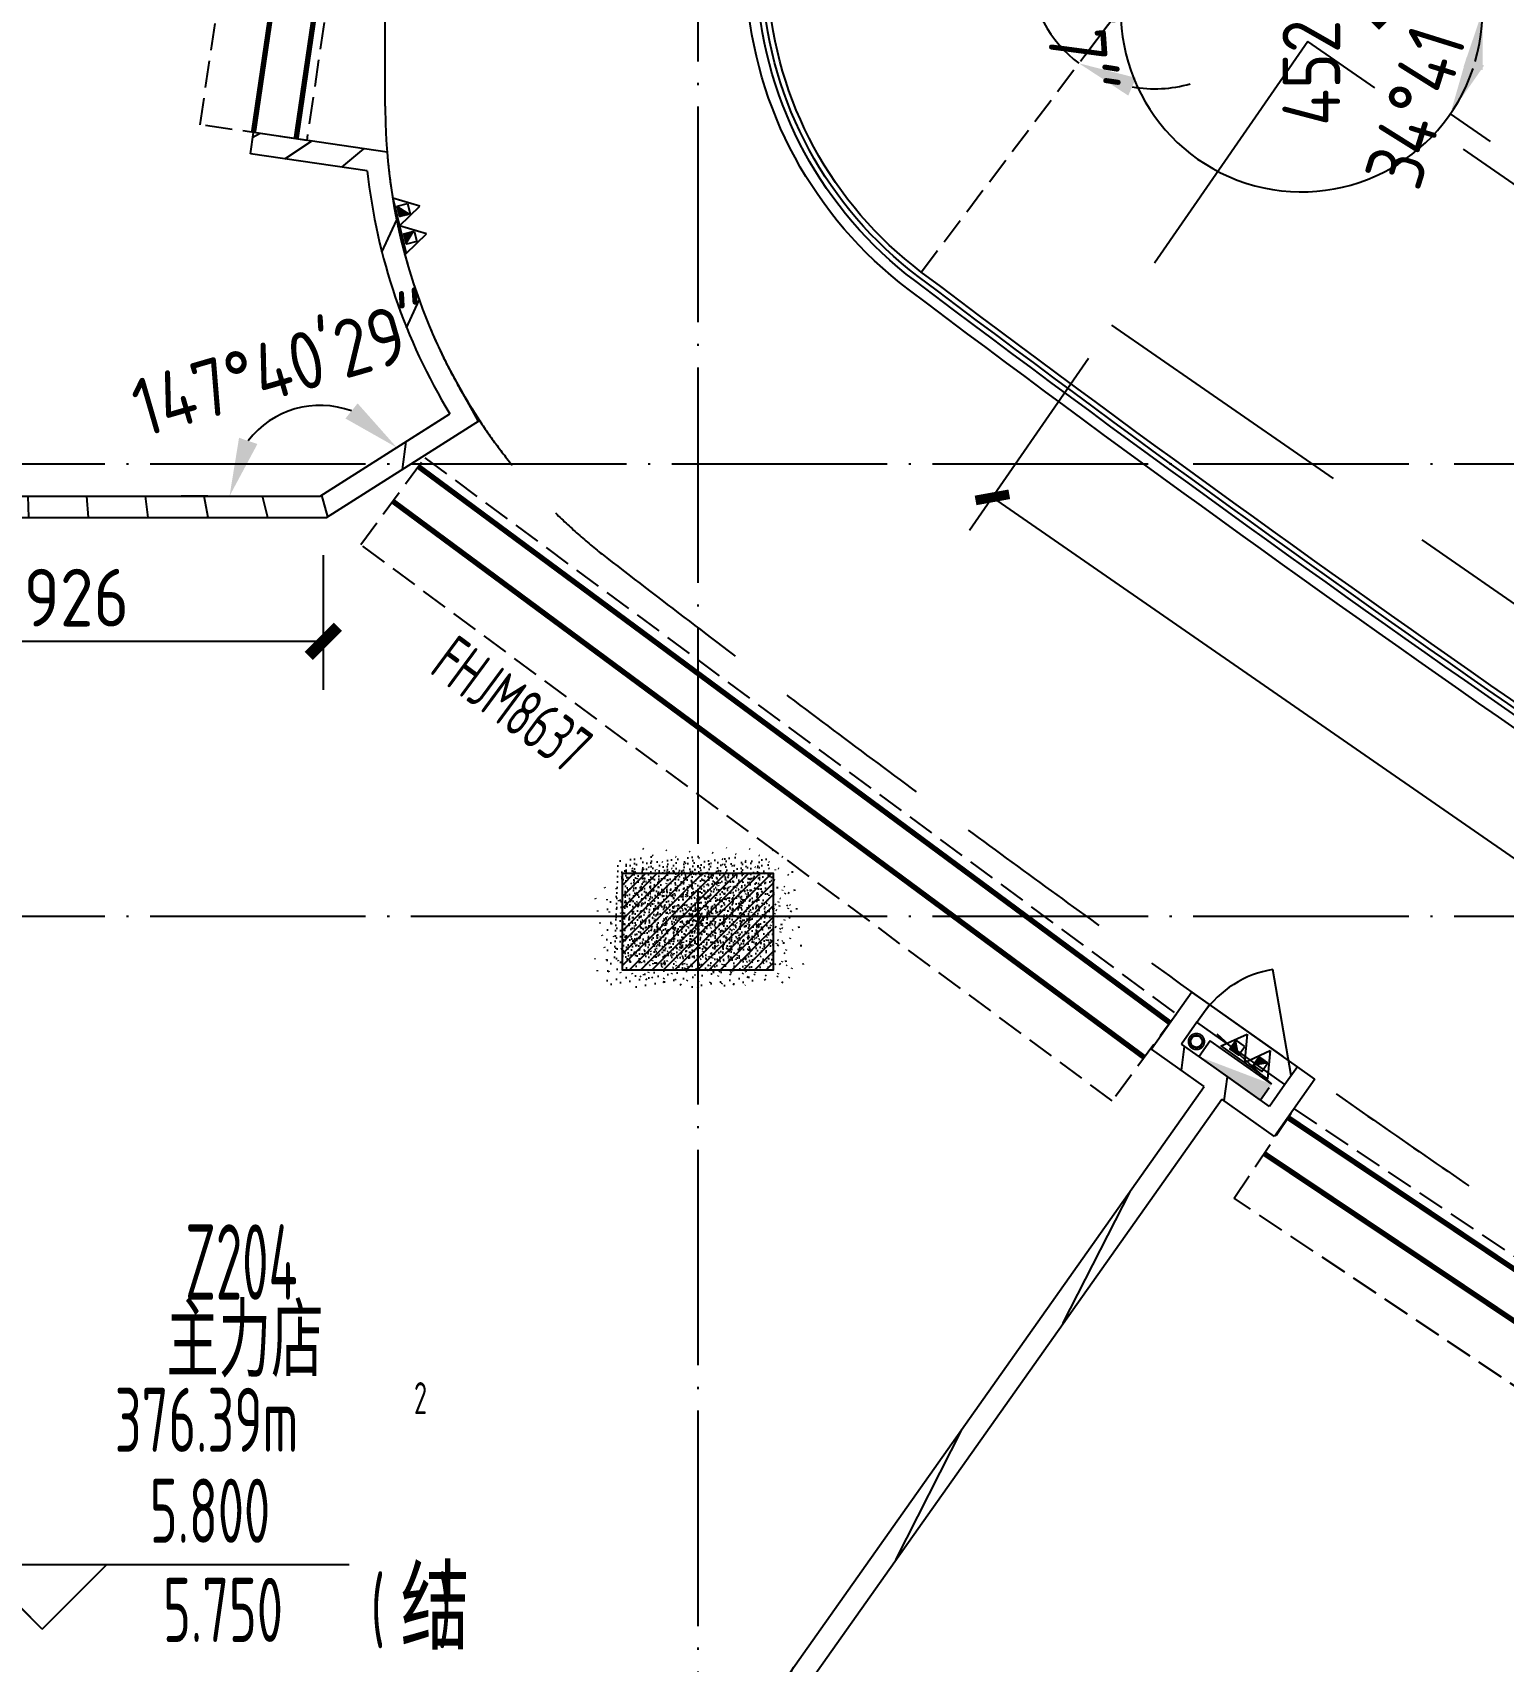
# Model space of a CAD drawing. Header units: inches. Extents: x 0 to 1813292486, y 0 to 3473589894.
# Drawn here: x 600441714 to 600455361, y 3473245703 to 3473260818 of the extents above; entities that cross this region are included whole.
import ezdxf
from ezdxf.enums import TextEntityAlignment as Align
from ezdxf.xclip import XClip

# ---------------------------------------------------------------- set-up
doc = ezdxf.new("R2010")
doc.units = ezdxf.units.IN
doc.header["$LTSCALE"] = 1000
doc.header["$MEASUREMENT"] = 0
doc.header["$XCLIPFRAME"] = 2
for name, pattern in [('AX-MALL-GIRD-200$0$DOTE', [2.4200000000000004, 2, -0.2, 0.02, -0.2]), ('AX-MALL-WALL-P02-QT$0$Ax-Dxs-Wall-P01-150$0$DASH', [0.35, 0.25, -0.1]), ('AX-MALL-WALL-P02-QT$0$DASH', [0.35, 0.25, -0.1]), ('AX-MALL-ZTKD-P02$0$DASH', [0.35, 0.25, -0.1])]:
    doc.linetypes.add(name, pattern=pattern)
for name, color, linetype in [('A-Anno-Note', 241, 'Continuous'), ('AX-MALL-DIM-P02$0$A-Anno-Dims', 3, 'Continuous'), ('AX-MALL-DIM-P02$0$A-Detl-Thin', 131, 'Continuous'), ('AX-MALL-GIRD-200$0$A-Grid', 222, 'AX-MALL-GIRD-200$0$DOTE'), ('AX-MALL-P02-200$0$A-Anno-Note', 241, 'Continuous'), ('AX-MALL-WALL-P02$0$A-Anno-Note', 241, 'Continuous'), ('AX-MALL-WALL-P02-QT$0$A-Detl-Fine', 152, 'Continuous'), ('AX-MALL-WALL-P02-QT$0$A-Detl-Thin', 131, 'Continuous'), ('AX-MALL-WALL-P02-QT$0$A-Hdrl', 31, 'Continuous'), ('AX-MALL-WALL-P02-QT$0$A-Wall', 2, 'Continuous'), ('AX-MALL-WALL-P02-QT$0$A-Wall-Patt', 13, 'Continuous'), ('AX-MALL-WALL-P02-QT$0$A-Wind', 4, 'Continuous'), ('AX-MALL-WORD-P02$0$A-Anno-Levl', 201, 'Continuous'), ('AX-MALL-WORD-P02$0$A-Anno-Note', 241, 'Continuous'), ('AX-MALL-WORD-P02$0$A-Spac-Iden', 231, 'Continuous'), ('AX-MALL-WORD-P02$0$A-Wind-Iden', 11, 'Continuous'), ('AX-MALL-ZTKD-P02$0$A-Anno-Dims', 3, 'Continuous'), ('AX-MALL-ZTKD-P02$0$A-Anno-Note', 241, 'Continuous'), ('AX-MALL-ZTKD-P02$0$A-Detl-Patt', 8, 'Continuous'), ('AX-MALL-ZTKD-P02$0$A-Detl-Thin', 131, 'Continuous'), ('PX-MALL-P02-LG$0$P-Exsh', 31, 'Continuous'), ('PX-MALL-P02-LG$0$P-Hydt-Boxx', 221, 'Continuous'), ('PX-MALL-P02-LG$0$P-Hydt-Pipe', 221, 'Continuous'), ('PX-MALL-P02-LG$0$P-Pipe-Risr', 7, 'Continuous'), ('PX-MALL-P02-LG$0$P-Pipe-Risr-Arch', 6, 'Continuous'), ('PX-MALL-P02-LG$0$P-Pipe-Risr-W100', 6, 'Continuous'), ('PX-MALL-P02-LG$0$P-Pipe-Risr-W50', 6, 'Continuous'), ('SX-MALL-WALL-L-1F~2F$0$S-COLU', 30, 'Continuous'), ('SX-MALL-WALL-L-1F~2F$0$S-PATT-WALL', 83, 'Continuous'), ('SX-MALL-WALL-L-1F~2F$0$单形心', 4, 'Continuous')]:
    doc.layers.add(name, color=color, linetype=linetype)
doc.styles.add('AX-MALL-DIM-P02$0$_TCH_DIM_T3', font='gbenor.shx')
doc.styles.add('AX-MALL-WORD-P02$0$_TCH_DIM', font='gbenor.shx')
doc.styles.add('AX-MALL-WORD-P02$0$_TCH_SPACE', font='gbenor.shx', dxfattribs={"bigfont": 'gbcbig.shx'})
doc.styles.add('AX-MALL-WORD-P02$0$_TCH_WINDOW', font='gbenor.shx', dxfattribs={"bigfont": 'gbcbig.shx'})
doc.styles.add('AX-MALL-WORD-P02$0$STANDARD', font='gbenor.shx', dxfattribs={"bigfont": 'gbcbig.shx'})
doc.styles.add('AX-MALL-ZTKD-P02$0$_TCH_DIM_T3', font='gbenor.shx')
doc.styles.add('PX-MALL-P02-LG$0$jzfz', font='gbenor.shx', dxfattribs={"bigfont": 'gbcbig.shx'})
doc.dimstyles.new('AX-MALL-DIM-P02$0$_TCH_ARCH&&180', dxfattribs={"dimtxt": 535.5, "dimasz": 270, "dimexe": 450, "dimexo": 450, "dimgap": 137.25, "dimtad": 1, "dimdec": 0, "dimzin": 0, "dimdsep": 46, "dimtxsty": 'AX-MALL-DIM-P02$0$_TCH_DIM_T3', "dimblk": 'AX-MALL-DIM-P02$0$_ArchTick', "dimcen": 0.09, "dimclrt": 7, "dimazin": 2, "dimtfac": 1, "dimtdec": 0, "dimtix": 1, "dimtmove": 2, "dimatfit": 3, "dimfxl": 500, "dimtolj": 1, "dimtzin": 0, "dimarcsym": 0})
doc.dimstyles.new('AX-MALL-DIM-P02$0$_TCH_ARROW&&180', dxfattribs={"dimtxt": 535.5, "dimasz": 540, "dimexe": 450, "dimexo": 450, "dimgap": 137.25, "dimtad": 1, "dimdec": 0, "dimzin": 0, "dimdsep": 46, "dimtxsty": 'AX-MALL-DIM-P02$0$_TCH_DIM_T3', "dimcen": 0.09, "dimclrt": 7, "dimaunit": 1, "dimadec": 3, "dimazin": 2, "dimtfac": 1, "dimtdec": 0, "dimtix": 1, "dimtmove": 2, "dimatfit": 3, "dimfxl": 500, "dimtolj": 1, "dimtzin": 0, "dimarcsym": 0})
doc.dimstyles.new('AX-MALL-ZTKD-P02$0$_TCH_ARCH&&150', dxfattribs={"dimtxt": 446.25, "dimasz": 225, "dimexe": 375, "dimexo": 375, "dimgap": 114.375, "dimtad": 1, "dimdec": 0, "dimzin": 0, "dimdsep": 46, "dimtxsty": 'AX-MALL-ZTKD-P02$0$_TCH_DIM_T3', "dimblk": 'AX-MALL-ZTKD-P02$0$_ArchTick', "dimcen": 0.09, "dimclrt": 7, "dimazin": 2, "dimtfac": 1, "dimtdec": 0, "dimtix": 1, "dimtmove": 2, "dimatfit": 3, "dimfxl": 500, "dimtolj": 1, "dimtzin": 0, "dimarcsym": 0})
doc.dimstyles.new('AX-MALL-ZTKD-P02$0$_TCH_ARCH&&180', dxfattribs={"dimtxt": 535.5, "dimasz": 270, "dimexe": 450, "dimexo": 450, "dimgap": 137.25, "dimtad": 1, "dimdec": 0, "dimzin": 0, "dimdsep": 46, "dimtxsty": 'AX-MALL-ZTKD-P02$0$_TCH_DIM_T3', "dimblk": 'AX-MALL-ZTKD-P02$0$_ArchTick', "dimcen": 0.09, "dimclrt": 7, "dimazin": 2, "dimtfac": 1, "dimtdec": 0, "dimtix": 1, "dimtmove": 2, "dimatfit": 3, "dimfxl": 500, "dimtolj": 1, "dimtzin": 0, "dimarcsym": 0})
doc.dimstyles.new('AX-MALL-ZTKD-P02$0$_TCH_ARROW&&180', dxfattribs={"dimtxt": 535.5, "dimasz": 540, "dimexe": 450, "dimexo": 450, "dimgap": 137.25, "dimtad": 1, "dimdec": 0, "dimzin": 0, "dimdsep": 46, "dimtxsty": 'AX-MALL-ZTKD-P02$0$_TCH_DIM_T3', "dimcen": 0.09, "dimclrt": 7, "dimaunit": 1, "dimadec": 3, "dimazin": 2, "dimtfac": 1, "dimtdec": 0, "dimtix": 1, "dimtmove": 2, "dimatfit": 3, "dimfxl": 500, "dimtolj": 1, "dimtzin": 0, "dimarcsym": 0})
pattern_1 = [(45, (0, 359.0227), (-353.55353201463, 353.55353201463), [])]

# ---------------------------------------------------------------- blocks, each defined once
blk = doc.blocks.new('AX-MALL-WORD-P02')
at = {"layer": 'AX-MALL-WORD-P02$0$A-Anno-Levl'}
for p, q in [((600265590.0781813, 3473151885.203575), (600265237.2809923, 3473152656.912162)), ((600265237.2809923, 3473152656.912162), (600268469.084537, 3473151452.970512)), ((600265590.078181, 3473151885.203575), (600265237.2809918, 3473152656.912162)), ((600265237.2809918, 3473152656.912162), (600268469.0845368, 3473151452.970512)), ((600265590.0781813, 3473151885.203575), (600266361.7867684, 3473152238.000764)), ((600265590.078181, 3473151885.203575), (600266361.7867682, 3473152238.000764))]:
    blk.add_line(p, q, dxfattribs=at)
at = {"layer": 'AX-MALL-WORD-P02$0$A-Anno-Note'}
for s, height, rotation, style, width, p in [('Z204', 700, 339.5681613092015, 'AX-MALL-WORD-P02$0$STANDARD', 0.6, (600267902.3733058, 3473154284.389594)), ('5.800', 595, 339.5681613331429, 'AX-MALL-WORD-P02$0$_TCH_DIM', 0.7, (600266806.4276251, 3473152285.99952)), ('5.750', 595, 339.5681613331429, 'AX-MALL-WORD-P02$0$_TCH_DIM', 0.7, (600266600.4021821, 3473151381.012332)), ('(', 595, 339.5681613331429, 'AX-MALL-WORD-P02$0$_TCH_DIM', 0.7, (600268405.2339531, 3473150708.659539)), ('结', 675.177304964539, 339.5681613331429, 'AX-MALL-WORD-P02$0$_TCH_DIM', 0.7, (600268665.4320953, 3473150611.728096)), (')', 595, 339.5681613331429, 'AX-MALL-WORD-P02$0$_TCH_DIM', 0.7, (600268987.8302939, 3473150491.625307))]:
    blk.add_text(s, height=height, rotation=rotation, dxfattribs=dict(at, style=style, width=width)).set_placement(p)
at = {"layer": 'AX-MALL-WORD-P02$0$A-Anno-Note', "style": 'AX-MALL-WORD-P02$0$STANDARD'}
blk.add_text('主力店', height=675.177304964539, rotation=339.5681613092015, dxfattribs=at).set_placement((600267486.7566562, 3473153672.299921))
at = {"layer": 'AX-MALL-WORD-P02$0$A-Spac-Iden', "style": 'AX-MALL-WORD-P02$0$_TCH_SPACE', "width": 0.7}
for s, height, p in [('376.39m', 595, (600266796.0371213, 3473153190.164319)), ('2', 297.5, (600269520.2010332, 3473152548.83074))]:
    blk.add_text(s, height=height, rotation=339.5681613092246, dxfattribs=at).set_placement(p)
at = {"layer": 'AX-MALL-WORD-P02$0$A-Wind-Iden', "style": 'AX-MALL-WORD-P02$0$_TCH_WINDOW', "width": 0.7}
blk.add_text('FHJM8637', height=446.25, rotation=303.0586362479638, dxfattribs=at).set_placement((600272045.6159391, 3473158957.222486))
blk = doc.blocks.new('AX-MALL-GIRD-200')
at = {"layer": 'AX-MALL-GIRD-200$0$A-Grid'}
for p, q in [((600291430.0010993, 3473203819.237178), (600252700.4621501, 3473099855.510097)), ((600234020.7437632, 3473175185.804002), (600591916.7478616, 3473041859.04072)), ((600232554.5538701, 3473171250.033786), (600590450.5579685, 3473037923.270504))]:
    blk.add_line(p, q, dxfattribs=at)
blk = doc.blocks.new('*U111')
at = {"layer": 'AX-MALL-WALL-P02-QT$0$A-Detl-Fine', "color": 152, "linetype": 'AX-MALL-WALL-P02-QT$0$Ax-Dxs-Wall-P01-150$0$DASH'}
blk.add_lwpolyline([(-999.9999999433852, 23197.30095164671), (-999.9999999405335, 14962.90294272686), (5.574122496909695e-08, 14962.90294272314), (5.288950433168793e-08, 23197.30095165043)], close=True, dxfattribs=at)
at = {"layer": 'AX-MALL-WALL-P02-QT$0$A-Detl-Thin', "linetype": 'AX-MALL-WALL-P02-QT$0$Ax-Dxs-Wall-P01-150$0$DASH', "const_width": 49.99999999999998}
for points in [[(-899.9999999442588, 14962.90294272314), (-899.9999999471105, 23197.30095164298)], [(-499.9999999405335, 14962.90294272686), (-499.9999999433852, 23197.30095164671)]]:
    blk.add_lwpolyline(points, dxfattribs=at)
blk = doc.blocks.new('*U112')
at = {"layer": 'AX-MALL-WALL-P02-QT$0$A-Detl-Fine', "color": 152, "linetype": 'AX-MALL-WALL-P02-QT$0$Ax-Dxs-Wall-P01-150$0$DASH'}
blk.add_lwpolyline([(-999.9999999343623, 25619.29075338138), (-999.9999999331554, 16943.40139109874), (6.311927336355438e-08, 16943.40139109501), (6.191237389430171e-08, 25619.2907533851)], close=True, dxfattribs=at)
at = {"layer": 'AX-MALL-WALL-P02-QT$0$A-Detl-Thin', "linetype": 'AX-MALL-WALL-P02-QT$0$Ax-Dxs-Wall-P01-150$0$DASH', "const_width": 49.99999999999998}
for points in [[(-899.9999999368807, 16943.40139109501), (-899.9999999380876, 25619.29075337765)], [(-499.9999999331554, 16943.40139109874), (-499.9999999343623, 25619.29075338138)]]:
    blk.add_lwpolyline(points, dxfattribs=at)
blk = doc.blocks.new('*U113')
at = {"layer": 'AX-MALL-WALL-P02-QT$0$A-Detl-Fine', "color": 152, "linetype": 'AX-MALL-WALL-P02-QT$0$Ax-Dxs-Wall-P01-150$0$DASH'}
blk.add_lwpolyline([(-999.9999999523081, 20802.09164411664), (-999.9999999398468, 15147.23615624781), (5.642789346893551e-08, 15147.23615624409), (4.396656549943145e-08, 20802.09164412037)], close=True, dxfattribs=at)
at = {"layer": 'AX-MALL-WALL-P02-QT$0$A-Detl-Thin', "linetype": 'AX-MALL-WALL-P02-QT$0$Ax-Dxs-Wall-P01-150$0$DASH', "const_width": 49.99999999999998}
for points in [[(-899.9999999435721, 15147.23615624409), (-899.9999999560334, 20802.09164411292)], [(-499.9999999398468, 15147.23615624781), (-499.9999999523081, 20802.09164411664)]]:
    blk.add_lwpolyline(points, dxfattribs=at)
blk = doc.blocks.new('SX-MALL-WALL-L-1F~2F$0$BANWANG_XINGXIN')
at = {"color": 0}
for points in [[(0.7071067811865476, 0.7071067811865475), (-0.7071067811865477, -0.7071067811865475)], [(-0.7071067811865475, 0.7071067811865476), (0.7071067811865474, -0.7071067811865477)]]:
    blk.add_lwpolyline(points, dxfattribs=at)
blk = doc.blocks.new('SX-MALL-WALL-L-1F~2F')
at = {"layer": 'SX-MALL-WALL-L-1F~2F$0$S-PATT-WALL'}
h = blk.add_hatch(dxfattribs=at)
h.set_pattern_fill('钢筋混凝土', color=256, scale=15, pattern_type=2)
h.set_pattern_definition([(24.56816131876918, (600332848.5159376, 3473133887.589986), (-31.18316060756021, 68.21004687377882), []), (29.56816131876925, (600332848.5159376, 3473133887.589986), (97.53445422577846, -46.37920049590846), [11.24999999999976, -123.7499999999981]), (334.5681613187692, (600332848.5159376, 3473133887.589986), (19.8843977583576, 112.9961142864107), [8.999999999999757, -98.99999999999805]), (80.01956131876923, (600332856.6438087, 3473133883.725054), (117.4189029535321, 66.61682170576017), [9.5610285, -105.1713168]), (25.75236131876918, (600332858.9887226, 3473133915.702631), (141.3476152674957, -79.15081590010527), [16.87499999999999, -185.6249999999999]), (76.20376131876925, (600332870.7676862, 3473133909.106722), (182.3878362713222, 87.98253900728308), [14.3415432, -157.75695]), (330.7523613187692, (600332858.9887226, 3473133915.702631), (182.3877676118969, 87.98268144025063), [13.5, -148.4999999999999]), (0.5681613187692685, (600332870.4268485, 3473133903.438077), (62.82047321120105, -87.84980446922418), [11.25, -123.75]), (305.5681613187692, (600332870.4268485, 3473133903.438077), (72.17288940056437, 89.18848105901375), [8.999999999999998, -98.99999999999999]), (51.01956131876926, (600332875.6618834, 3473133896.117257), (134.9933625470349, 1.33857134020591), [9.5610285, -105.1713168]), (17.06816131876921, (600332848.5159376, 3473133887.589986), (19.14085714793764, 46.1558949392409), [0.7499999999999999, -97.79999999999998, 0.7499999999999999, -100.5, 0.7499999999999999, -99.37499999999999]), (347.0681613187692, (600332848.5159376, 3473133887.589986), (57.63084699394109, 41.66442757030211), [0.7499999999999999, -57.29999999999999, 0.7499999999999999, -95.54999999999998, 0.7499999999999999, -37.87499999999999]), (307.0681613187692, (600332817.170339, 3473133899.267141), (73.85474001336533, -31.12342331039777), [0.7499999999999849, -37.49999999999903, 0.7499999999999849, -116.9999999999981, 0.7499999999999849, -155.2499999999961]), (297.0681613187692, (600332803.1140169, 3473133904.503534), (87.2164167648191, -16.46683781742514), [0.7499999999999999, -48.74999999999999, 0.7499999999999999, -77.69999999999997, 0.7499999999999999, -110.25])])
h.paths.add_polyline_path([(600273084.3846642, 3473156578.336739), (600274396.3080747, 3473156089.606775), (600274082.1245263, 3473155246.227438), (600272770.2011168, 3473155734.957408)])
at = {"layer": 'SX-MALL-WALL-L-1F~2F$0$S-COLU'}
blk.add_lwpolyline([(600273084.3846642, 3473156578.336739), (600274396.3080747, 3473156089.606775), (600274082.1245263, 3473155246.227438), (600272770.2011168, 3473155734.957408)], close=True, dxfattribs=at)
at = {"layer": 'SX-MALL-WALL-L-1F~2F$0$单形心', "xscale": 50, "yscale": 50, "zscale": 50}
blk.add_blockref('SX-MALL-WALL-L-1F~2F$0$BANWANG_XINGXIN', (600273583.254595, 3473155912.28209), dxfattribs=at)
blk = doc.blocks.new('SX-MALL-WALL-L-2F~3F')
ref = blk.add_blockref('SX-MALL-WALL-L-1F~2F', (0, 0))
XClip(ref).set_block_clipping_path([(600349769.7341375, 3473074679.418533), (600357001.7302529, 3473071985.287766), (600356499.8725733, 3473070638.124951), (600359302.5086629, 3473069594.060767), (600362345.1765132, 3473077761.653201), (600381551.4312518, 3473070606.759726), (600391553.7259278, 3473066880.611454), (600387749.827644, 3473056669.608357), (600391632.1759799, 3473055223.319679), (600395635.5522461, 3473065969.791956), (600406982.2408491, 3473061742.817497), (600403058.8006672, 3473051210.921831), (600412723.2437257, 3473047610.6332), (600445093.3740637, 3473134503.466942), (600393055.2444371, 3473153889.197227), (600387463.4997383, 3473138878.984498), (600380158.3525343, 3473141600.366193), (600382830.751978, 3473148774.027779), (600388210.8522022, 3473146769.782572), (600390696.2253517, 3473153441.399696), (600277474.697425, 3473195619.741203), (600273446.9822528, 3473184807.934726), (600257129.111771, 3473190886.82031), (600241575.9633431, 3473149136.690594), (600258197.8999482, 3473142944.531458), (600255239.7303221, 3473135003.762026), (600263182.3271956, 3473132044.911624), (600260741.6763649, 3473125493.34496), (600269350.4970673, 3473122286.306632), (600271511.1407766, 3473128086.235537), (600286270.1853781, 3473122588.058336), (600284109.5416689, 3473116788.129431), (600282580.7823727, 3473112684.400902), (600291840.7574171, 3473109234.788475), (600290827.7957876, 3473106515.642598), (600293360.405141, 3473105572.171298), (600294731.2544166, 3473109252.0137), (600323175.4764534, 3473098655.706329), (600321336.3302773, 3473093718.790065), (600344750.773286, 3473084996.222976), (600341987.4689643, 3473077578.540671), (600344583.6790427, 3473076611.376234), (600346015.5062013, 3473080454.904757), (600351201.5612961, 3473078522.947055)])
blk = doc.blocks.new('SX-MALL-WALL-2F~3F')
blk.add_blockref('SX-MALL-WALL-L-2F~3F', (0, 0))
blk = doc.blocks.new('AX-MALL-WALL-P02-QT$0$$DorLib2D$00000114')
at = {"color": 0}
blk.add_line((0.4999999999999964, 3.552713678800501e-15), (-0.2071067811864751, 0.7071067811864857), dxfattribs=at)
blk.add_arc((0.5000000000013856, -1.154631945610163e-12), 1.000000000001696, 135, 180, dxfattribs=at)
blk = doc.blocks.new('AX-MALL-WALL-P02-QT')
at = {"layer": 'AX-MALL-WALL-P02-QT$0$A-Wall-Patt'}
h = blk.add_hatch(dxfattribs=at)
h.set_pattern_fill('普通砖', color=256, scale=200, style=0)
h.set_pattern_definition(pattern_1)
h.paths.add_polyline_path([(600260156.4872547, 3473164987.047279), (600260226.9232141, 3473164889.665453), (600271663.6054019, 3473160629.165751), (600271679.1065869, 3473160836.818198), (600260203.0329657, 3473165111.992365)])
h = blk.add_hatch(dxfattribs=at)
h.set_pattern_fill('普通砖', color=256, scale=200, style=0)
h.set_pattern_definition(pattern_1)
h.paths.add_polyline_path([(600273140.9597865, 3473163510.696206), (600273374.6936759, 3473163610.487634), (600272276.3746505, 3473164213.837068), (600272180.0798762, 3473164038.54498)])
h = blk.add_hatch(dxfattribs=at)
h.set_pattern_fill('普通砖', color=256, scale=200, style=0)
h.set_pattern_definition(pattern_1)
h.paths.add_polyline_path([(600273374.6936759, 3473163610.487634), (600273140.9597865, 3473163510.696206, 0.1095437350957815), (600273072.3307174, 3473161130.250346), (600273309.2887889, 3473160975.769287, -0.1262977603871413)])
h = blk.add_hatch(dxfattribs=at)
h.set_pattern_fill('普通砖', color=256, scale=200, style=0)
h.set_pattern_definition(pattern_1)
h.paths.add_polyline_path([(600271679.1065869, 3473160836.818198), (600271663.6054019, 3473160629.165751), (600273309.2887889, 3473160975.769287), (600273072.3307176, 3473161130.250346)])
h = blk.add_hatch(dxfattribs=at)
h.set_pattern_fill('普通砖', color=256, scale=200, style=0)
h.set_pattern_definition(pattern_1)
h.paths.add_polyline_path([(600277598.3005314, 3473153421.652995), (600277650.8386571, 3473153699.573388), (600277113.8435632, 3473153333.327202), (600277391.7639571, 3473153280.789077)])
h = blk.add_hatch(dxfattribs=at)
h.set_pattern_fill('普通砖', color=256, scale=200, style=0)
h.set_pattern_definition(pattern_1)
h.paths.add_polyline_path([(600277598.3005314, 3473153421.652995), (600277763.5297912, 3473153534.344129), (600277650.8386571, 3473153699.573388)])
h = blk.add_hatch(dxfattribs=at)
h.set_pattern_fill('普通砖', color=256, scale=200, style=0)
h.set_pattern_definition(pattern_1)
h.paths.add_polyline_path([(600277563.3478268, 3473152792.575493), (600277673.4917924, 3473152867.715928), (600277391.7639571, 3473153280.789077), (600277113.8435632, 3473153333.327202), (600277451.9302753, 3473152837.619908)])
h = blk.add_hatch(dxfattribs=at)
h.set_pattern_fill('普通砖', color=256, scale=200, style=0)
h.set_pattern_definition(pattern_1)
h.paths.add_polyline_path([(600270585.7144654, 3473148152.2851), (600270750.9444294, 3473148022.907022), (600277564.6214128, 3473152672.390644), (600277563.3478268, 3473152792.575493), (600277451.9302753, 3473152837.619908)])
h = blk.add_hatch(dxfattribs=at)
h.set_pattern_fill('普通砖', color=256, scale=200, style=0)
h.set_pattern_definition(pattern_1)
h.paths.add_polyline_path([(600277902.6815019, 3473152176.722384), (600277955.2196277, 3473152454.642778), (600277673.4917924, 3473152867.715928), (600277563.3478268, 3473152792.575493), (600277564.6214128, 3473152672.390644)])
h = blk.add_hatch(dxfattribs=at)
h.set_pattern_fill('普通砖', color=256, scale=200, style=0)
h.set_pattern_definition(pattern_1)
h.paths.add_polyline_path([(600278439.6765962, 3473152542.968571), (600278161.7562022, 3473152595.506696), (600277955.2196277, 3473152454.642778), (600277902.6815019, 3473152176.722384)])
h = blk.add_hatch(dxfattribs=at)
h.set_pattern_fill('普通砖', color=256, scale=200, style=0)
h.set_pattern_definition(pattern_1)
h.paths.add_polyline_path([(600278439.6765962, 3473152542.968571), (600278326.9854622, 3473152708.19783), (600278161.7562022, 3473152595.506696)])
at = {"layer": 'AX-MALL-WALL-P02-QT$0$A-Detl-Thin', "linetype": 'AX-MALL-WALL-P02-QT$0$DASH', "ltscale": 6}
blk.add_lwpolyline([(600283320.800686, 3473145798.420598, -0.02337120462416201), (600273970.5862157, 3473159371.156255, -0.2320329989017521), (600273507.3999313, 3473164015.90736), (600274267.8277531, 3473166057.163534, -0.1989123673998484), (600277030.7849146, 3473169027.14817), (600280369.5520287, 3473170553.511453, -0.3488519877308535), (600288219.0325919, 3473168611.733947, 0.06962548508530501), (600306657.460544, 3473150560.609778)], format="xyb", dxfattribs=at)
at = {"layer": 'AX-MALL-WALL-P02-QT$0$A-Detl-Thin', "ltscale": 10}
blk.add_lwpolyline([(600286749.9775428, 3473148801.977468), (600286675.2038544, 3473148749.874116, -0.4018466665115047), (600285718.1703541, 3473148900.01228, -0.02085536291379565), (600277462.6524904, 3473160729.834322, -0.4554725722159522), (600279086.8797497, 3473166228.667979), (600280662.2830516, 3473166948.885253, -0.3429760770853738), (600285201.8350314, 3473165876.339255, 0.03561179154392136), (600294115.5400116, 3473156292.198523, -0.4586878633324458), (600293952.9090812, 3473152202.692054), (600290884.2891188, 3473149766.871759, -0.4325812980902849), (600289874.7843819, 3473149914.913559), (600289375.8012232, 3473150631.00591)], format="xyb", dxfattribs=at)
blk.add_lwpolyline([(600277631.2932304, 3473160837.353162, -0.4554725722146675), (600279170.0348444, 3473166046.77452), (600280745.4381464, 3473166766.991795, -0.342976077084502), (600285046.0663378, 3473165750.895586, 0.03561179154421009), (600293979.1489376, 3473156145.919765, -0.4586878632732579), (600293828.5647426, 3473152359.339702), (600290759.9447803, 3473149923.519406, -0.4325812977187304), (600290038.8699684, 3473150029.263549), (600289425.2315161, 3473150909.898085), (600286560.8625209, 3473148913.965735, -0.4018466665205589), (600285877.2670561, 3473149021.207327, -0.02085536291380152)], format="xyb", close=True, dxfattribs=at)
at = {"layer": 'AX-MALL-WALL-P02-QT$0$A-Detl-Thin', "linetype": 'AX-MALL-WALL-P02-QT$0$DASH', "ltscale": 10}
blk.add_lwpolyline([(600279114.2638682, 3473159758.785232), (600287550.4273443, 3473147653.37827), (600290175.7969416, 3473149482.977811), (600281739.6334628, 3473161588.384772)], close=True, dxfattribs=at)
at = {"layer": 'AX-MALL-WALL-P02-QT$0$A-Hdrl', "ltscale": 10}
for points in [[(600286692.7994785, 3473148884.018122), (600286618.0331876, 3473148831.919926, -0.4018466662528152), (600285797.7187055, 3473148960.609803, -0.02085536291365071), (600277546.9728605, 3473160783.593742, -0.4554725721820172), (600279128.4572972, 3473166137.721249), (600280703.860599, 3473166857.938525, -0.3429760770801524), (600285123.9506847, 3473165813.617421, 0.03561179154426168), (600294047.3444747, 3473156219.059144, -0.4586878632438761), (600293890.7369124, 3473152281.015877), (600290822.1169496, 3473149845.195582, -0.4325812979563461), (600289956.8271751, 3473149972.088554), (600289400.3563735, 3473150770.681608), (600289318.2654147, 3473150713.479481)], [(600286664.2150642, 3473148925.041667), (600286589.4478543, 3473148872.942831, -0.4018466664587501), (600285837.4928807, 3473148990.908565, -0.02085536291372584), (600277589.1330454, 3473160810.473452, -0.4554725722052197), (600279149.2460707, 3473166092.247885), (600280724.6493727, 3473166812.46516, -0.3429760770979511), (600285085.0085112, 3473165782.256504, 0.03561179154429825), (600294013.2467061, 3473156182.489455, -0.4586878632649635), (600293859.6508273, 3473152320.17779), (600290791.030865, 3473149884.357494, -0.4325812981268138), (600289997.8485718, 3473150000.676052), (600289412.7939448, 3473150840.289846), (600289289.6780586, 3473150754.500976)]]:
    blk.add_lwpolyline(points, format="xyb", dxfattribs=at)
at = {"layer": 'AX-MALL-WALL-P02-QT$0$A-Wall'}
for p, q in [((600260203.0329657, 3473165111.992365), (600271679.1065869, 3473160836.818198)), ((600260226.9232141, 3473164889.665453), (600271663.6054019, 3473160629.165751)), ((600272180.0798762, 3473164038.54498), (600272276.3746505, 3473164213.837068)), ((600273374.6936759, 3473163610.487634), (600272276.3746505, 3473164213.837068)), ((600273140.9597865, 3473163510.696206), (600272180.0798762, 3473164038.54498)), ((600271679.1065869, 3473160836.818198), (600273072.3307176, 3473161130.250346)), ((600271663.6054019, 3473160629.165751), (600273309.2887889, 3473160975.769287)), ((600277650.8386571, 3473153699.573388), (600277113.8435632, 3473153333.327202)), ((600277763.5297912, 3473153534.344129), (600277650.8386571, 3473153699.573388)), ((600277598.3005314, 3473153421.652995), (600277763.5297912, 3473153534.344129)), ((600277451.9302753, 3473152837.619908), (600277113.8435632, 3473153333.327202)), ((600277598.3005314, 3473153421.652995), (600277391.7639571, 3473153280.789077)), ((600277673.4917924, 3473152867.715928), (600277391.7639571, 3473153280.789077)), ((600270585.7144654, 3473148152.2851), (600277451.9302753, 3473152837.619908)), ((600277955.2196277, 3473152454.642778), (600277673.4917924, 3473152867.715928)), ((600270750.9444294, 3473148022.907022), (600277564.6214128, 3473152672.390644)), ((600277902.6815019, 3473152176.722384), (600277564.6214128, 3473152672.390644)), ((600278161.7562022, 3473152595.506696), (600277955.2196277, 3473152454.642778)), ((600278326.9854622, 3473152708.19783), (600278161.7562022, 3473152595.506696)), ((600278439.6765962, 3473152542.968571), (600278326.9854622, 3473152708.19783)), ((600278439.6765962, 3473152542.968571), (600277902.6815019, 3473152176.722384))]:
    blk.add_line(p, q, dxfattribs=at)
for centre, radius, start, end in [((600278474.0925843, 3473162165.727932), 5300.113189567553, 164.1815339989257, 192.9744014738631), ((600278474.0925846, 3473162165.727932), 5500.113189805557, 165.8456651202073, 190.8515358973661)]:
    blk.add_arc(centre, radius, start, end, dxfattribs=at)
at = {"layer": 'AX-MALL-WALL-P02-QT$0$A-Wind'}
for p, q in [((600278326.9854621, 3473152708.19783), (600277763.5297912, 3473153534.344129)), ((600278161.7562023, 3473152595.506696), (600277598.3005315, 3473153421.652994))]:
    blk.add_line(p, q, dxfattribs=at)
at = {"layer": 'AX-MALL-WALL-P02-QT$0$A-Detl-Thin'}
blk.add_blockref('SX-MALL-WALL-2F~3F', (0, 0), dxfattribs=at)
at = {"layer": 'AX-MALL-WALL-P02-QT$0$A-Detl-Thin', "color": 5, "xscale": -1}
for name, p, rotation in [('*U113', (600264545.1459662, 3473151178.620683), 331.2182926783234), ('*U112', (600285849.3010346, 3473138812.084918), 33.05863623152333), ('*U111', (600290901.4999503, 3473132941.438612), 35.74199208008082)]:
    blk.add_blockref(name, p, dxfattribs=dict(at, rotation=rotation))
at = {"layer": 'AX-MALL-WALL-P02-QT$0$A-Wind'}
blk.add_blockref('AX-MALL-GIRD-200', (0, 0), dxfattribs=at)
at = {"layer": 'AX-MALL-WALL-P02-QT$0$A-Wind', "xscale": -1000, "yscale": -1000, "zscale": 200, "rotation": 124.2951189273602}
blk.add_blockref('AX-MALL-WALL-P02-QT$0$$DorLib2D$00000114', (600277962.6429968, 3473153064.925412), dxfattribs=at)
blk = doc.blocks.new('AX-MALL-WALL-P02')
at = {"layer": 'AX-MALL-WALL-P02$0$A-Anno-Note'}
blk.add_blockref('AX-MALL-WORD-P02', (0, 0), dxfattribs=at)
blk.add_blockref('AX-MALL-WALL-P02-QT', (0, 0), dxfattribs=at)
blk = doc.blocks.new('PX-MALL-P02-LG$0$XHS1')
at = {"layer": 'PX-MALL-P02-LG$0$P-Hydt-Boxx', "ltscale": 0.7}
for p, q in [((350.0030006170273, 240), (-332.898939371109, 327.2950124740601)), ((350.0030006170273, 240), (-349.9969996213913, 240)), ((-349.9969997406006, 239.9999995231628), (-349.9969996213913, 60)), ((350.0030003786087, 200), (350.003000497818, 60)), ((350.0030006170273, 60), (-349.996999502182, 60))]:
    blk.add_line(p, q, dxfattribs=at)
blk.add_solid([(350.0030006170273, 240), (350.0030002593994, 60.00000047683716), (-349.9969996213913, 60)], dxfattribs=at)
blk = doc.blocks.new('PX-MALL-P02-LG$0$MHQ')
at = {"layer": 'PX-MALL-P02-LG$0$P-Exsh', "ltscale": 0.7}
h = blk.add_hatch(dxfattribs=at)
h.set_pattern_fill('ANSI31', color=256, scale=25, style=0)
h.set_pattern_definition([(45, (-160019.2306599375, -42228.3236173685), (-28.0633003783411, 28.0633003783411), [])])
h.paths.add_polyline_path([(-75.0000000015425, 185.1731819980414), (75, 185.1731819980414), (75, 35.17318199802685), (-75.0000000015425, 35.17318199802685)])
for points in [[(0, 346.4101615137042), (-200, -1.455191522836685e-11), (200, -1.455191522836685e-11)], [(0, 346.4101615137042), (-200, -1.455191522836685e-11), (200, -1.455191522836685e-11)], [(0, 346.4101615137042), (-200, -1.455191522836685e-11), (200, -1.455191522836685e-11)], [(-75.0000000015425, 185.1731819980414), (75, 185.1731819980414), (75, 35.17318199802685), (-75.0000000015425, 35.17318199802685)]]:
    blk.add_lwpolyline(points, close=True, dxfattribs=at)
blk = doc.blocks.new('PX-MALL-P02-LG$0$20200929200250')
at = {"layer": 'PX-MALL-P02-LG$0$P-Exsh', "ltscale": 0.7, "xscale": 0.6600000001490116, "yscale": 0.6600000001490116, "zscale": 0.6600000001490116}
for p in [(-132.0000001192093, 40), (131.9999997615814, 40)]:
    blk.add_blockref('PX-MALL-P02-LG$0$MHQ', p, dxfattribs=at)
blk = doc.blocks.new('PX-MALL-P02-LG$0$20211220143732')
at = {"layer": 'PX-MALL-P02-LG$0$P-Exsh'}
blk.add_blockref('PX-MALL-P02-LG$0$20200929200250', (-374.9999999407155, 219.6219584928522), dxfattribs=at)
at = {"layer": 'PX-MALL-P02-LG$0$P-Hydt-Boxx', "ltscale": 0.7, "xscale": -1}
blk.add_blockref('PX-MALL-P02-LG$0$XHS1', (-349.9969999989844, 0), dxfattribs=at)
blk = doc.blocks.new('PX-MALL-P02-LG$0$P-Risr')
at = {"layer": 'PX-MALL-P02-LG$0$P-Pipe-Risr-W50'}
h = blk.add_hatch(color=0, dxfattribs=at)
edge = h.paths.add_edge_path()
edge.add_ellipse((0, 0), major_axis=(47.05795628796547, 47.05795628796547), ratio=0.9999999999999695, start_angle=225.0000000000009, end_angle=405.0000000000009, ccw=False)
edge.add_ellipse((0, 0), major_axis=(47.05795628796764, 47.05795628796764), ratio=0.9999999999998785, start_angle=133.9675974886221, end_angle=225.0000000000035, ccw=False)
edge.add_line((-66.53919663240958, 1.199087783927098), (-54.4367953546693, 1.199087783927098))
edge.add_ellipse((0, 0), major_axis=(-38.50196423560672, 38.50196423560672), ratio=0.9999999999999859, start_angle=43.73814098242129, end_angle=134.9999999999996)
edge.add_ellipse((0, 0), major_axis=(38.50196423561096, 38.50196423561096), ratio=0.9999999999998216, start_angle=225.0000000000051, end_angle=405.0000000000051)
edge.add_ellipse((0, 0), major_axis=(38.50196423560679, 38.50196423560679), ratio=0.9999999999999831, start_angle=45.00000000000048, end_angle=133.7381409824204)
edge.add_line((-54.43679535467527, 1.199087783927098), (-66.53919663241555, 1.199087783927098))
edge.add_ellipse((0, 0), major_axis=(-47.05795628796762, 47.05795628796762), ratio=0.9999999999998742, start_angle=-45.00000000000358, end_angle=43.967597488629224, ccw=False)
at = {"layer": 'PX-MALL-P02-LG$0$P-Pipe-Risr-Arch', "ltscale": 0.7}
blk.add_circle((0, 0), 59.29000000000001, dxfattribs=at)
at = {"layer": 'PX-MALL-P02-LG$0$P-Pipe-Risr-W100', "color": 0, "const_width": 15}
blk.add_lwpolyline([(-75, 0, 1), (75, 0, 1)], format="xyb", close=True, dxfattribs=at)
at = {"layer": 'PX-MALL-P02-LG$0$P-Pipe-Risr-W50'}
blk.add_circle((0, 0), 54.45000000000001, dxfattribs=at)
at = {"layer": 'PX-MALL-P02-LG$0$P-Pipe-Risr', "style": 'PX-MALL-P02-LG$0$jzfz', "width": 0.6, "flags": 1}
for tag, p in [('SYS-MARK', (0.3310501334344735, -45.65933377496549)), ('RANGE', (0.3337570973526454, -45.67887874227017))]:
    blk.add_attdef(tag, text='', height=0.015625, dxfattribs=at).set_placement(p, align=Align.MIDDLE)
blk = doc.blocks.new('PX-MALL-P02-LG')
at = {"layer": 'PX-MALL-P02-LG$0$P-Exsh', "rotation": 263.1226169775822}
blk.add_blockref('PX-MALL-P02-LG$0$20200929200250', (600273203.1404358, 3473162935.58613), dxfattribs=at)
at = {"layer": 'PX-MALL-P02-LG$0$P-Exsh', "xscale": -1, "rotation": 304.2951177169109}
blk.add_blockref('PX-MALL-P02-LG$0$20211220143732', (600277454.8863112, 3473153081.752476), dxfattribs=at)
at = {"layer": 'PX-MALL-P02-LG$0$P-Hydt-Pipe', "color": 221, "rotation": 214.2951183294842}
blk.add_blockref('PX-MALL-P02-LG$0$P-Risr', (600277530.7241535, 3473153254.520012), dxfattribs=at)
blk = doc.blocks.new('*D1735')
at = {"layer": 'AX-MALL-ZTKD-P02$0$A-Anno-Dims', "color": 0, "lineweight": -2, "transparency": 16777216}
for p, q in [((600283356.1295915, 3473161288.894104), (600283777.819257, 3473161131.80233)), ((600282743.1970909, 3473160498.129352), (600283000.4845266, 3473160128.936752))]:
    blk.add_line(p, q, dxfattribs=at)
blk.add_arc((600281783.965383, 3473161874.571406), 1677.712191581726, 323.394500546695, 321.045999747134, dxfattribs=at)
at = {"layer": 'AX-MALL-ZTKD-P02$0$A-Anno-Dims', "color": 0, "transparency": 16777216}
for points in [[(600283010.4575315, 3473160864.381647), (600283166.8222237, 3473160775.218409), (600283356.129591, 3473161288.894104)], [(600283193.4358706, 3473160809.553566), (600283068.0961912, 3473160938.743212), (600282743.1970909, 3473160498.129352)]]:
    blk.add_solid(points, dxfattribs=at)
at = {"layer": 'AX-MALL-ZTKD-P02$0$A-Anno-Dims', "color": 7, "transparency": 16777216, "insert": (600282789.880934, 3473161094.872601), "char_height": 535.5, "attachment_point": 5, "rotation": 52.220250122497774, "style": 'AX-MALL-ZTKD-P02$0$_TCH_DIM_T3'}
blk.add_mtext('\\A1;34°41\'45"', dxfattribs=at)
blk = doc.blocks.new('*D1871')
at = {"layer": 'AX-MALL-ZTKD-P02$0$A-Anno-Dims', "color": 0, "lineweight": -2, "transparency": 16777216}
for p, q in [((600280216.5181103, 3473163757.69713), (600280366.1972802, 3473163430.288906)), ((600279753.5890293, 3473162190.447218), (600280057.1423604, 3473162383.981131))]:
    blk.add_line(p, q, dxfattribs=at)
for start, end in [(61.3403414553593, 87.95425132759742), (114.5681611998356, 212.5200153767946), (239.1339252490327, 265.7478351212708)]:
    blk.add_arc((600280666.826598, 3473162772.692319), 1173.056883811951, start, end, dxfattribs=at)
at = {"layer": 'AX-MALL-ZTKD-P02$0$A-Anno-Dims', "color": 0, "transparency": 16777216}
for points in [[(600280726.2771472, 3473163856.734307), (600280691.1263608, 3473164033.268785), (600280179.0983174, 3473163839.549187)], [(600280002.2951133, 3473161701.225375), (600280127.7240742, 3473161830.328341), (600279677.7006967, 3473162142.063741)]]:
    blk.add_solid(points, dxfattribs=at)
at = {"layer": 'AX-MALL-ZTKD-P02$0$A-Anno-Dims', "color": 7, "transparency": 16777216, "insert": (600279930.2308631, 3473162990.265524), "char_height": 535.5, "attachment_point": 5, "rotation": 253.544088310184, "style": 'AX-MALL-ZTKD-P02$0$_TCH_DIM_T3'}
blk.add_mtext('\\A1;97°57\'7"', dxfattribs=at)
blk = doc.blocks.new('AX-MALL-ZTKD-P02$0$_ArchTick')
at = {"color": 0, "linetype": 'ByBlock', "const_width": 0.4}
blk.add_lwpolyline([(-0.5, -0.5), (0.5, 0.5)], dxfattribs=at)
blk = doc.blocks.new('*D1875')
at = {"layer": 'AX-MALL-ZTKD-P02$0$A-Anno-Dims', "color": 0, "lineweight": -2, "transparency": 16777216}
for p, q in [((600282236.3265271, 3473162188.007542), (600282945.230622, 3473161923.919965)), ((600282365.8790016, 3473161657.791509), (600282523.540956, 3473162081.01174)), ((600282078.6645727, 3473161764.787312), (600282787.5686677, 3473161500.699735))]:
    blk.add_line(p, q, dxfattribs=at)
at = {"layer": 'AX-MALL-ZTKD-P02$0$A-Anno-Dims', "color": 0, "lineweight": -2, "transparency": 16777216, "xscale": 270, "yscale": 270, "zscale": 270}
for p, rotation in [((600282523.540956, 3473162081.01174), 69.56816130836424), ((600282365.8790016, 3473161657.791509), 249.5681613083642)]:
    blk.add_blockref('AX-MALL-ZTKD-P02$0$_ArchTick', p, dxfattribs=dict(at, rotation=rotation))
at = {"layer": 'AX-MALL-ZTKD-P02$0$A-Anno-Dims', "color": 7, "transparency": 16777216, "insert": (600281668.6215501, 3473161307.192236), "char_height": 535.5, "attachment_point": 5, "rotation": 69.56816130836424, "style": 'AX-MALL-ZTKD-P02$0$_TCH_DIM_T3'}
blk.add_mtext('\\A1;452', dxfattribs=at)
blk = doc.blocks.new('*D1876')
at = {"layer": 'AX-MALL-ZTKD-P02$0$A-Anno-Dims', "color": 0, "lineweight": -2, "transparency": 16777216}
for p, q in [((600278806.6054921, 3473159544.376032), (600277212.160917, 3473158433.220077)), ((600277519.8214166, 3473158647.626272), (600285955.9827693, 3473146542.222315)), ((600287242.7668447, 3473147438.972075), (600285648.3222697, 3473146327.816119))]:
    blk.add_line(p, q, dxfattribs=at)
at = {"layer": 'AX-MALL-ZTKD-P02$0$A-Anno-Dims', "color": 0, "lineweight": -2, "transparency": 16777216, "xscale": 225, "yscale": 225, "zscale": 225}
for p, rotation in [((600277519.8214166, 3473158647.626272), 124.8723389370086), ((600285955.9827693, 3473146542.222315), 304.8723389370085)]:
    blk.add_blockref('AX-MALL-ZTKD-P02$0$_ArchTick', p, dxfattribs=dict(at, rotation=rotation))
at = {"layer": 'AX-MALL-ZTKD-P02$0$A-Anno-Dims', "color": 7, "transparency": 16777216, "insert": (600282014.7965424, 3473152787.88987), "char_height": 446.25, "attachment_point": 5, "rotation": 304.8723389370086, "style": 'AX-MALL-ZTKD-P02$0$_TCH_DIM_T3'}
blk.add_mtext('\\A1;14755', dxfattribs=at)
blk = doc.blocks.new('*D1584')
at = {"layer": 'AX-MALL-DIM-P02$0$A-Anno-Dims', "color": 0, "lineweight": -2, "transparency": 16777216}
for p, q in [((600270700.9101944, 3473161201.225058), (600270469.2059921, 3473161287.541672)), ((600272700.5654529, 3473161051.951473), (600272942.5171856, 3473161102.909833))]:
    blk.add_line(p, q, dxfattribs=at)
blk.add_arc((600271679.1065867, 3473160836.818198), 841.1278400421143, 49.33998444500359, 122.1216314008996, dxfattribs=at)
at = {"layer": 'AX-MALL-DIM-P02$0$A-Anno-Dims', "color": 0, "transparency": 16777216}
for points in [[(600271301.6530234, 3473161492.359261), (600271162.0739131, 3473161606.015197), (600270890.895658, 3473161130.449897)], [(600272304.6129683, 3473161520.725045), (600272149.7061479, 3473161429.052383), (600272502.1775446, 3473161010.168252)]]:
    blk.add_solid(points, dxfattribs=at)
at = {"layer": 'AX-MALL-DIM-P02$0$A-Anno-Dims', "color": 7, "transparency": 16777216, "insert": (600271771.8714957, 3473162079.488414), "char_height": 535.5, "attachment_point": 5, "rotation": 355.73080791890146, "style": 'AX-MALL-DIM-P02$0$_TCH_DIM_T3'}
blk.add_mtext('\\A1;147°40\'29"', dxfattribs=at)
blk = doc.blocks.new('AX-MALL-DIM-P02$0$_ArchTick')
at = {"color": 0, "linetype": 'ByBlock', "const_width": 0.4}
blk.add_lwpolyline([(-0.5, -0.5), (0.5, 0.5)], dxfattribs=at)
blk = doc.blocks.new('*D1585')
at = {"layer": 'AX-MALL-DIM-P02$0$A-Anno-Dims', "color": 0, "lineweight": -2, "transparency": 16777216}
for p, q in [((600266898.6298047, 3473162030.761565), (600266462.8648506, 3473160861.014754)), ((600266619.956607, 3473161282.704427), (600271235.591424, 3473159563.245245)), ((600271514.2646217, 3473160311.302384), (600271078.4996676, 3473159141.555573))]:
    blk.add_line(p, q, dxfattribs=at)
at = {"layer": 'AX-MALL-DIM-P02$0$A-Anno-Dims', "color": 0, "lineweight": -2, "transparency": 16777216, "xscale": 270, "yscale": 270, "zscale": 270}
for p, rotation in [((600266619.956607, 3473161282.704427), 159.5681637591993), ((600271235.591424, 3473159563.245245), 339.5681637591994)]:
    blk.add_blockref('AX-MALL-DIM-P02$0$_ArchTick', p, dxfattribs=dict(at, rotation=rotation))
at = {"layer": 'AX-MALL-DIM-P02$0$A-Anno-Dims', "color": 7, "transparency": 16777216, "insert": (600269069.1565961, 3473160802.495542), "char_height": 535.5, "attachment_point": 5, "rotation": 339.56816375919936, "style": 'AX-MALL-DIM-P02$0$_TCH_DIM_T3'}
blk.add_mtext('\\A1;4926', dxfattribs=at)
blk = doc.blocks.new('AX-MALL-ZTKD-P02')
at = {"layer": 'AX-MALL-ZTKD-P02$0$A-Detl-Patt', "linetype": 'AX-MALL-ZTKD-P02$0$DASH'}
blk.add_line((600277631.293233, 3473160837.353161), (600280666.8265979, 3473162772.692319), dxfattribs=at)
at = {"layer": 'AX-MALL-ZTKD-P02$0$A-Detl-Thin', "ltscale": 10}
blk.add_lwpolyline([(600277631.2932304, 3473160837.353162, -0.4554725722146675), (600279170.0348444, 3473166046.77452), (600280745.4381464, 3473166766.991795, -0.342976077084502), (600285046.0663378, 3473165750.895586, 0.03561179154421009), (600293979.1489376, 3473156145.919765, -0.4586878632732579), (600293828.5647426, 3473152359.339702), (600290759.9447803, 3473149923.519406, -0.4325812977187304), (600290038.8699684, 3473150029.263549), (600289425.2315161, 3473150909.898085), (600286560.8625209, 3473148913.965735, -0.4018466665205589), (600285877.2670561, 3473149021.207327, -0.02085536291380152)], format="xyb", close=True, dxfattribs=at)
at = {"layer": 'AX-MALL-ZTKD-P02$0$A-Detl-Thin', "linetype": 'AX-MALL-ZTKD-P02$0$DASH', "ltscale": 10}
blk.add_lwpolyline([(600279114.2638682, 3473159758.785232), (600287550.4273443, 3473147653.37827), (600290175.7969416, 3473149482.977811), (600281739.6334628, 3473161588.384772)], close=True, dxfattribs=at)
at = {"layer": 'AX-MALL-ZTKD-P02$0$A-Anno-Note'}
blk.add_blockref('AX-MALL-GIRD-200', (0, 0), dxfattribs=at)
at = {"layer": 'AX-MALL-ZTKD-P02$0$A-Anno-Dims'}
for base, center, p1, p2, picture, middle, turn in [((600279493.7727618, 3473162775.366237), (600280666.8265982, 3473162772.692319), (600280029.4191477, 3473164166.957413), (600279374.1473657, 3473161948.529829), '*D1871', (600279930.2308629, 3473162990.265524), 253.544088310184), ((600283206.7908115, 3473160985.591092), (600281783.9653834, 3473161874.571406), (600282485.9096546, 3473160867.32195), (600282934.4399257, 3473161445.985879), '*D1735', (600282789.8809335, 3473161094.8726), 52.22025012249777)]:
    dim = blk.add_angular_dim_3p(base=base, center=center, p1=p1, p2=p2, dimstyle='AX-MALL-ZTKD-P02$0$_TCH_ARROW&&180', override={"dimgap": 0}, dxfattribs=at)
    dim.commit()
    dim.dimension.update_dxf_attribs({"geometry": picture, "text_midpoint": middle, "dimtype": 133, "text_rotation": turn})
dim = blk.add_linear_dim(base=(600282523.540956, 3473162081.01174), p1=(600281656.9749063, 3473161921.879085), p2=(600281814.636861, 3473162345.099316), angle=69.56816130836424, dimstyle='AX-MALL-ZTKD-P02$0$_TCH_ARCH&&180', dxfattribs=at)
dim.commit()
dim.dimension.update_dxf_attribs({"geometry": '*D1875', "text_midpoint": (600281668.6215501, 3473161307.192236), "dimtype": 129})
dim = blk.add_aligned_dim(p1=(600279114.2659916, 3473159758.782228), p2=(600287550.4273443, 3473147653.37827), distance=-1943.430230290142, dimstyle='AX-MALL-ZTKD-P02$0$_TCH_ARCH&&150', dxfattribs=at)
dim.commit()
dim.dimension.update_dxf_attribs({"geometry": '*D1876', "text_midpoint": (600282014.7965424, 3473152787.88987)})
blk = doc.blocks.new('AX-MALL-DIM-P02')
at = {"layer": 'AX-MALL-DIM-P02$0$A-Detl-Thin'}
blk.add_blockref('AX-MALL-ZTKD-P02', (-2.384185791015625e-06, 9.5367431640625e-07), dxfattribs=at)
at = {"layer": 'AX-MALL-DIM-P02$0$A-Anno-Dims'}
dim = blk.add_angular_dim_3p(base=(600272085.3729075, 3473161573.325984), center=(600271679.1065867, 3473160836.818198), p1=(600272260.2258121, 3473160959.209893), p2=(600271122.5998603, 3473161044.133283), dimstyle='AX-MALL-DIM-P02$0$_TCH_ARROW&&180', override={"dimgap": 0}, dxfattribs=at)
dim.commit()
dim.dimension.update_dxf_attribs({"geometry": '*D1584', "text_midpoint": (600271771.8714957, 3473162079.488414), "dimtype": 133, "text_rotation": 355.7308079189015})
dim = blk.add_aligned_dim(p1=(600267055.721561, 3473162452.451238), p2=(600271671.356378, 3473160732.992056), distance=-1248.2782929902305, dimstyle='AX-MALL-DIM-P02$0$_TCH_ARCH&&180', dxfattribs=at)
dim.commit()
dim.dimension.update_dxf_attribs({"geometry": '*D1585', "text_midpoint": (600269069.1565961, 3473160802.495542)})
blk = doc.blocks.new('AX-MALL-P02-200')
at = {"layer": 'AX-MALL-P02-200$0$A-Anno-Note'}
blk.add_blockref('AX-MALL-WALL-P02', (0, 0), dxfattribs=at)
for name in ['AX-MALL-DIM-P02', 'PX-MALL-P02-LG']:
    blk.add_blockref(name, (0, 0), dxfattribs=at)

msp = doc.modelspace()

# ---------------------------------------------------------------- block references
at = {"layer": 'A-Anno-Note', "rotation": 20.43183869077545}
msp.add_blockref('AX-MALL-P02-200', (1250392458.527329, 9048125.682563305), dxfattribs=at)

doc.saveas('drawing.dxf')
